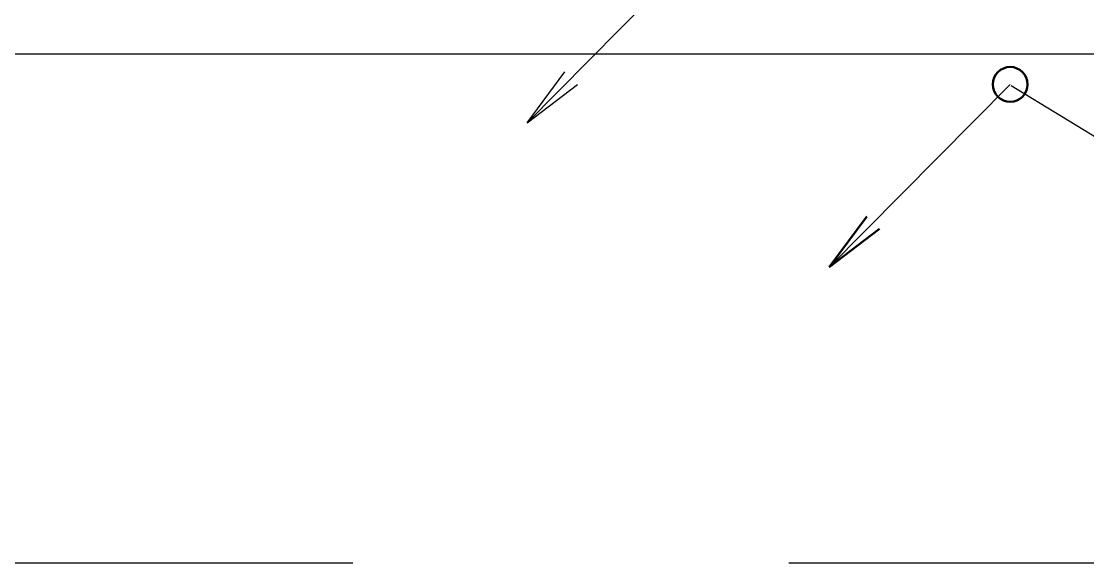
# Model space of a CAD drawing. Header units: millimetres. Extents: x 2377 to 264466, y -28213 to 61616.
# Drawn here: x 23605 to 28192, y 4870 to 7199 of the extents above; entities that cross this region are included whole.
import ezdxf

# ---------------------------------------------------------------- set-up
doc = ezdxf.new("R2010")
doc.units = ezdxf.units.MM
doc.linetypes.add('ACAD_ISO04W100', pattern=[30.5, 24, -3, 0.5, -3])
doc.linetypes.add('Čiarkovaná 3mm', pattern=[6, 3, -3])
doc.layers.get('0').update_dxf_attribs({"color": 8})
for name, color, linetype in [('_60992', 7, 'Continuous'), ('ZT_SMER STUPANIA', 4, 'Continuous'), ('ZTI_popis Pluvia 150', 7, 'Continuous')]:
    doc.layers.add(name, color=color, linetype=linetype)
doc.layers.add('NETLAC', color=240, linetype='Čiarkovaná 3mm', plot=False, transparency=0.1)
for name, color, linetype, lineweight in [('Walls', 8, 'Continuous', 25), ('ZTI- PRÍVOD STUDENEJ VODY', 5, 'ACAD_ISO04W100', 50), ('ZTI_pluvia', 4, 'Continuous', 50)]:
    doc.layers.add(name, color=color, linetype=linetype, lineweight=lineweight)

# ---------------------------------------------------------------- blocks, each defined once
blk = doc.blocks.new('2NP podklad')
at = {"layer": 'Walls', "color": 252}
blk.add_line((5262.7, 7059.7), (65697.7, 7059.7), dxfattribs=at)
blk = doc.blocks.new('netlac')
at = {"layer": 'NETLAC', "ltscale": 500}
blk.add_line((73350.7, 5406.4), (83850.7, 5406.4), dxfattribs=at)
blk = doc.blocks.new('šipka')
at = {"layer": 'ZTI_pluvia', "color": 146, "lineweight": 25, "true_color": 0x105689}
blk.add_line((-500735337.2, -1209381826.9), (-500736895.5, -1209383400), dxfattribs=at)
at = {"layer": 'ZTI_pluvia', "color": 146, "true_color": 0x105689}
for q in [(-500736569.7, -1209382963.3), (-500736461.9, -1209383070.1)]:
    blk.add_line((-500736895.5, -1209383400), q, dxfattribs=at)
blk = doc.blocks.new('asasdasdasd')
at = {"layer": 'ZT_SMER STUPANIA', "color": 30, "linetype": 'Continuous'}
blk.add_line((26682.9, 6885.6), (25903.7, 6099), dxfattribs=at)
at = {"layer": 'ZT_SMER STUPANIA', "color": 30, "linetype": 'Continuous', "lineweight": 30}
for q in [(26066.6, 6317.4), (26120.5, 6264)]:
    blk.add_line((25903.7, 6099), q, dxfattribs=at)

msp = doc.modelspace()

# ---------------------------------------------------------------- linework, layer by layer
at = {"layer": '_60992', "color": 146, "lineweight": 50, "true_color": 0x105689}
msp.add_circle((27859.1, 6928), 75, dxfattribs=at)
at = {"layer": 'ZTI_popis Pluvia 150', "color": 250, "ltscale": 20}
msp.add_line((27863.3, 6923), (29100.1, 6168), dxfattribs=at)

# ---------------------------------------------------------------- block references
at = {"color": 0}
msp.add_blockref('2NP podklad', (0, 0), dxfattribs=at)
at = {"layer": '_60992', "color": 3, "xscale": 0.5, "yscale": 0.5, "zscale": 0.5}
msp.add_blockref('šipka', (250395527.7, 604697841.4), dxfattribs=at)

# ---------------------------------------------------------------- next in the draw order: block references
at = {"color": 0, "xscale": 1.25, "yscale": 1.25, "zscale": 1.25}
msp.add_blockref('netlac', (-76031.6, -1888), dxfattribs=at)
at = {"layer": 'ZTI- PRÍVOD STUDENEJ VODY'}
msp.add_blockref('asasdasdasd', (-122.9, 664.1), dxfattribs=at)

doc.saveas('drawing.dxf')
